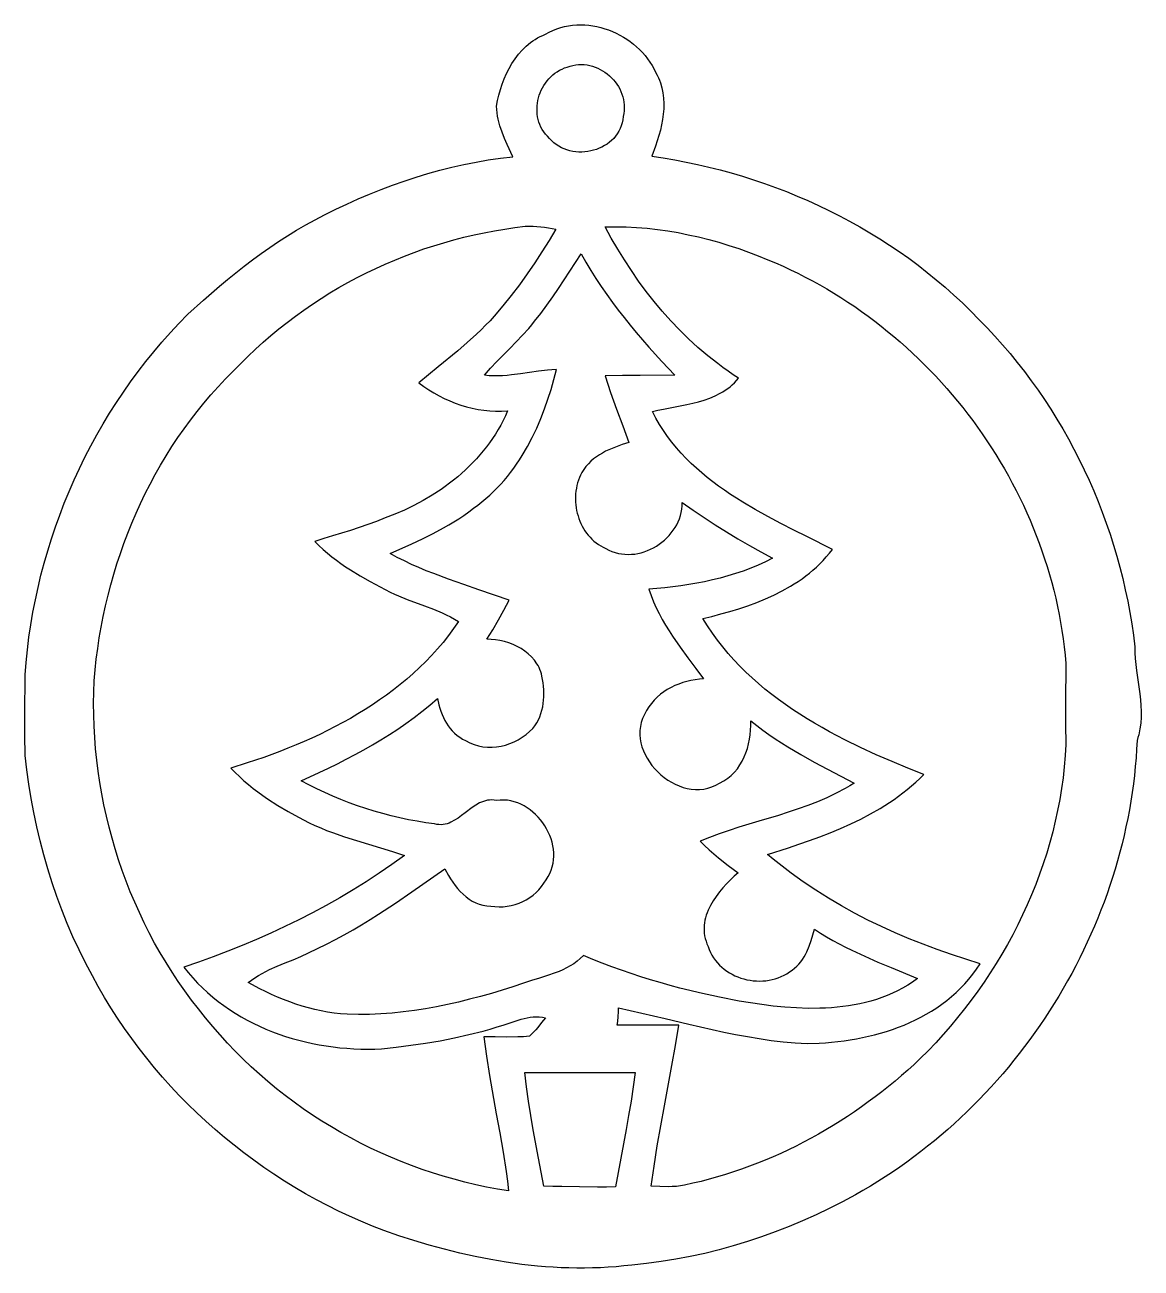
# Model space of a CAD drawing. Header units: millimetres. Extents: x 26 to 95, y 3 to 172.
# Drawn here: x 26.4 to 94.9, y 3.1 to 79.4 of the extents above; entities that cross this region are included whole.
import ezdxf

# ---------------------------------------------------------------- set-up
doc = ezdxf.new("R2010")
doc.units = ezdxf.units.MM

msp = doc.modelspace()

# ---------------------------------------------------------------- linework, layer by layer
at = {"flags": 128}
for points in [[(58.384722, 78.810556), (58.612108, 78.934836), (58.8441, 79.043298), (59.080135, 79.136243), (59.319652, 79.213976), (59.562089, 79.276801), (59.806883, 79.32502), (60.053474, 79.358938), (60.301298, 79.378859), (60.549794, 79.385084), (60.798399, 79.37792), (61.046553, 79.357668), (61.293692, 79.324633), (61.539255, 79.279118), (61.78268, 79.221426), (62.023405, 79.151862), (62.260868, 79.070729), (62.494507, 78.978331), (62.72376, 78.87497), (62.948064, 78.760952), (63.166859, 78.636578), (63.379582, 78.502154), (63.585671, 78.357982), (63.784564, 78.204366), (63.975699, 78.04161), (64.158514, 77.870018), (64.332447, 77.689892), (64.496936, 77.501537), (64.65142, 77.305256), (64.795335, 77.101352), (64.928121, 76.89013), (65.049215, 76.671893), (65.158056, 76.446944), (65.239849, 76.297204), (65.313412, 76.145714), (65.378992, 75.992583), (65.436833, 75.83792), (65.530281, 75.524443), (65.59572, 75.206159), (65.635115, 74.883948), (65.650429, 74.558688), (65.643625, 74.231257), (65.616667, 73.902535), (65.571519, 73.573399), (65.510144, 73.244728), (65.434507, 72.917401), (65.346571, 72.592296), (65.2483, 72.270292), (65.141657, 71.952266), (64.911111, 71.331667), (65.614788, 71.225531), (66.316701, 71.105591), (67.016535, 70.971892), (67.713972, 70.82448), (68.408696, 70.663399), (69.10039, 70.488695), (69.788739, 70.300413), (70.473424, 70.098598), (71.154131, 69.883296), (71.830542, 69.654551), (72.502341, 69.412409), (73.169212, 69.156916), (73.830837, 68.888115), (74.4869, 68.606054), (75.137086, 68.310775), (75.781076, 68.002326), (76.418556, 67.680751), (77.049207, 67.346096), (77.672715, 66.998405), (78.288761, 66.637724), (78.897031, 66.264098), (79.497206, 65.877572), (80.088971, 65.478192), (80.67201, 65.066003), (81.246004, 64.641049), (81.810639, 64.203377), (82.365598, 63.75303), (82.910564, 63.290056), (83.44522, 62.814498), (83.96925, 62.326402), (84.482338, 61.825814), (84.984167, 61.312778), (85.477865, 60.807845), (85.960085, 60.292048), (86.430716, 59.765682), (86.889649, 59.229046), (87.336774, 58.682437), (87.771981, 58.126151), (88.19516, 57.560485), (88.606202, 56.985738), (89.004997, 56.402205), (89.391434, 55.810185), (89.765405, 55.209974), (90.126799, 54.60187), (90.475506, 53.986169), (90.811416, 53.363168), (91.134421, 52.733166), (91.44441, 52.096458), (91.741273, 51.453343), (92.0249, 50.804117), (92.295181, 50.149077), (92.552008, 49.488521), (92.795269, 48.822746), (93.024856, 48.152048), (93.240658, 47.476725), (93.442565, 46.797075), (93.630468, 46.113393), (93.804257, 45.425978), (93.963822, 44.735127), (94.109053, 44.041136), (94.239841, 43.344303), (94.356075, 42.644925), (94.457646, 41.943299), (94.544444, 41.239722), (94.553006, 40.876325), (94.576553, 40.513703), (94.611882, 40.151804), (94.65579, 39.790577), (94.756525, 39.069932), (94.853125, 38.351354), (94.891865, 37.992711), (94.91996, 37.63443), (94.934205, 37.276459), (94.931398, 36.918746), (94.908333, 36.561239), (94.861807, 36.203888), (94.788616, 35.846641), (94.741019, 35.668039), (94.685556, 35.489444), (94.657791, 34.954095), (94.620849, 34.41968), (94.5748, 33.886308), (94.519717, 33.354088), (94.455671, 32.823128), (94.382735, 32.293535), (94.300979, 31.765418), (94.210477, 31.238886), (94.111299, 30.714046), (94.003518, 30.191006), (93.887206, 29.669875), (93.762434, 29.150762), (93.629274, 28.633773), (93.487798, 28.119018), (93.338078, 27.606604), (93.180187, 27.096641), (93.014195, 26.589235), (92.840174, 26.084495), (92.658197, 25.58253), (92.468335, 25.083447), (92.270661, 24.587356), (92.065245, 24.094363), (91.85216, 23.604577), (91.631478, 23.118107), (91.403271, 22.63506), (91.16761, 22.155545), (90.924568, 21.67967), (90.674216, 21.207543), (90.416625, 20.739272), (90.151869, 20.274966), (89.880019, 19.814733), (89.601146, 19.358681), (89.315323, 18.906917), (89.022621, 18.459552), (88.723112, 18.016691), (88.416868, 17.578445), (88.103962, 17.14492), (87.784464, 16.716226), (87.458447, 16.292469), (87.125983, 15.87376), (86.787142, 15.460205), (86.441999, 15.051913), (86.090623, 14.648992), (85.733087, 14.25155), (85.369464, 13.859696), (84.999824, 13.473538), (84.624239, 13.093184), (84.242782, 12.718741), (83.855524, 12.350319), (83.462538, 11.988026), (83.063895, 11.631969), (82.659666, 11.282257), (82.249924, 10.938998), (81.834741, 10.602301), (81.414188, 10.272273), (80.988338, 9.949022), (80.557262, 9.632658), (80.121032, 9.323288), (79.67972, 9.021019), (79.233398, 8.725962), (78.782137, 8.438223), (78.32601, 8.157911), (77.865089, 7.885134), (77.399444, 7.62), (76.606607, 7.192619), (75.802712, 6.783944), (74.988274, 6.394493), (74.163811, 6.024783), (73.329839, 5.67533), (72.486876, 5.34665), (71.635438, 5.039262), (70.776042, 4.753681), (69.909204, 4.490424), (69.035442, 4.250008), (68.155271, 4.032949), (67.26921, 3.839766), (66.377774, 3.670973), (65.481481, 3.527089), (64.580847, 3.408629), (63.676389, 3.316111), (63.196536, 3.261408), (62.716146, 3.216246), (62.235304, 3.180451), (61.754095, 3.153847), (61.2726, 3.136261), (60.790906, 3.127518), (60.309096, 3.127444), (59.827253, 3.135864), (59.345461, 3.152604), (58.863806, 3.177489), (58.38237, 3.210346), (57.901238, 3.250999), (56.94022, 3.354998), (55.981424, 3.48809), (55.025522, 3.648881), (54.073185, 3.835976), (53.125086, 4.047979), (52.181897, 4.283494), (51.244288, 4.541127), (50.312932, 4.819482), (49.388501, 5.117164), (48.471667, 5.432778), (47.763851, 5.708693), (47.062735, 6.000512), (46.368607, 6.308015), (45.681759, 6.630982), (45.002482, 6.969193), (44.331067, 7.32243), (43.667803, 7.690472), (43.012982, 8.073099), (42.366894, 8.470092), (41.72983, 8.881232), (41.102081, 9.306299), (40.483937, 9.745073), (39.875689, 10.197334), (39.277628, 10.662863), (38.690045, 11.141441), (38.113229, 11.632847), (37.547472, 12.136863), (36.993065, 12.653267), (36.450298, 13.181842), (35.919461, 13.722367), (35.400846, 14.274622), (34.894743, 14.838388), (34.401443, 15.413445), (33.921237, 15.999575), (33.454415, 16.596556), (33.001267, 17.20417), (32.562085, 17.822196), (32.13716, 18.450416), (31.726781, 19.088609), (31.33124, 19.736556), (30.950827, 20.394037), (30.585833, 21.060833), (30.167022, 21.84703), (29.770379, 22.64413), (29.395751, 23.451463), (29.042982, 24.268355), (28.711917, 25.094136), (28.402401, 25.928133), (28.114279, 26.769675), (27.847396, 27.61809), (27.601597, 28.472707), (27.376727, 29.332852), (27.172631, 30.197855), (26.989154, 31.067044), (26.82614, 31.939747), (26.683436, 32.815292), (26.560885, 33.693008), (26.458333, 34.572222), (26.443451, 35.815213), (26.445104, 37.054896), (26.458333, 39.511111), (26.520013, 40.284236), (26.599134, 41.055565), (26.695567, 41.824749), (26.809182, 42.59144), (26.93985, 43.355289), (27.087442, 44.115946), (27.251829, 44.873064), (27.432882, 45.626293), (27.630471, 46.375285), (27.844468, 47.119691), (28.074742, 47.859161), (28.321165, 48.593347), (28.583608, 49.321901), (28.861942, 50.044473), (29.156037, 50.760715), (29.465764, 51.470278), (29.790994, 52.172812), (30.131597, 52.86797), (30.487446, 53.555402), (30.858409, 54.23476), (31.244359, 54.905695), (31.645166, 55.567857), (32.0607, 56.220899), (32.490833, 56.86447), (32.935436, 57.498224), (33.394379, 58.12181), (33.867532, 58.73488), (34.354768, 59.337084), (34.855956, 59.928075), (35.370968, 60.507504), (35.899673, 61.075021), (36.441944, 61.630278), (37.403195, 62.497339), (38.383876, 63.347865), (38.882407, 63.764859), (39.386881, 64.175239), (39.897659, 64.578177), (40.415104, 64.972847), (40.939577, 65.358422), (41.471439, 65.734076), (42.011053, 66.09898), (42.55878, 66.452309), (43.114982, 66.793236), (43.680021, 67.120933), (44.254258, 67.434575), (44.838056, 67.733333), (45.516412, 68.071004), (46.2019, 68.395756), (46.894209, 68.707072), (47.59303, 69.004436), (48.298051, 69.28733), (49.008964, 69.555238), (49.725457, 69.807643), (50.447222, 70.044028), (51.173948, 70.263877), (51.905324, 70.466672), (52.641042, 70.651898), (53.38079, 70.819036), (54.124259, 70.967572), (54.871138, 71.096987), (55.621118, 71.206765), (56.373889, 71.296389), (56.031033, 72.044388), (55.869113, 72.424382), (55.72125, 72.808924), (55.59323, 73.198426), (55.490842, 73.593303), (55.451068, 73.792886), (55.419873, 73.993968), (55.397979, 74.196599), (55.386111, 74.400833), (55.452343, 74.739099), (55.532321, 75.077932), (55.626562, 75.415423), (55.735582, 75.749657), (55.859898, 76.078724), (56.000027, 76.400711), (56.156486, 76.713707), (56.329792, 77.015799), (56.52046, 77.305075), (56.729009, 77.579623), (56.955955, 77.837531), (57.201814, 78.076888), (57.467104, 78.295781), (57.607196, 78.396956), (57.75234, 78.492298), (57.9026, 78.581568), (58.058041, 78.664527), (58.218727, 78.740936), (58.384722, 78.810556)], [(59.725278, 76.799722), (59.897894, 76.858502), (60.071441, 76.902851), (60.245401, 76.933222), (60.419258, 76.950066), (60.592494, 76.953836), (60.764594, 76.944985), (60.93504, 76.923963), (61.103316, 76.891224), (61.268904, 76.847219), (61.431289, 76.792401), (61.589953, 76.727222), (61.744379, 76.652134), (61.894052, 76.56759), (62.038453, 76.47404), (62.177066, 76.371938), (62.309375, 76.261736), (62.434863, 76.143886), (62.553012, 76.01884), (62.663307, 75.88705), (62.76523, 75.748968), (62.858265, 75.605047), (62.941895, 75.455739), (63.015602, 75.301495), (63.078872, 75.142769), (63.131185, 74.980012), (63.172027, 74.813676), (63.20088, 74.644214), (63.217227, 74.472078), (63.220551, 74.297719), (63.210336, 74.121591), (63.186066, 73.944145), (63.147222, 73.765833), (63.125658, 73.568149), (63.087984, 73.378708), (63.035039, 73.19769), (62.967664, 73.025276), (62.886698, 72.861646), (62.79298, 72.706983), (62.687351, 72.561467), (62.570651, 72.425278), (62.443719, 72.298597), (62.307394, 72.181606), (62.162517, 72.074485), (62.009927, 71.977415), (61.850465, 71.890577), (61.684969, 71.814152), (61.514279, 71.748321), (61.339236, 71.693264), (61.160679, 71.649162), (60.979448, 71.616197), (60.796382, 71.594549), (60.612321, 71.584399), (60.428105, 71.585928), (60.244574, 71.599316), (60.062568, 71.624745), (59.882925, 71.662396), (59.706487, 71.712449), (59.534092, 71.775085), (59.366581, 71.850485), (59.204793, 71.93883), (59.049568, 72.040301), (58.901745, 72.155079), (58.762165, 72.283344), (58.631667, 72.425278), (58.502441, 72.551166), (58.385825, 72.683694), (58.281611, 72.822269), (58.189592, 72.966296), (58.109562, 73.11518), (58.041315, 73.268327), (57.984643, 73.425144), (57.93934, 73.585035), (57.905199, 73.747406), (57.882014, 73.911664), (57.869577, 74.077214), (57.867682, 74.243461), (57.876123, 74.409812), (57.894692, 74.575672), (57.923183, 74.740447), (57.961389, 74.903542), (58.009103, 75.064363), (58.06612, 75.222316), (58.132231, 75.376807), (58.207231, 75.527242), (58.290912, 75.673025), (58.383069, 75.813564), (58.483493, 75.948263), (58.591979, 76.076528), (58.70832, 76.197765), (58.832309, 76.31138), (58.963739, 76.416778), (59.102405, 76.513366), (59.248098, 76.600548), (59.400612, 76.677731), (59.559741, 76.744321), (59.725278, 76.799722)], [(39.228889, 58.137778), (39.670778, 58.598816), (40.123132, 59.049195), (40.585667, 59.4888), (41.058097, 59.917514), (41.540139, 60.335221), (42.031509, 60.741805), (42.531922, 61.137149), (43.041094, 61.521137), (43.558741, 61.893653), (44.084579, 62.254581), (44.618323, 62.603804), (45.15969, 62.941206), (45.708394, 63.26667), (46.264153, 63.580081), (46.826681, 63.881323), (47.395694, 64.170278), (47.970909, 64.446831), (48.552041, 64.710865), (49.138805, 64.962264), (49.730918, 65.200913), (50.328095, 65.426693), (50.930052, 65.63949), (51.536505, 65.839188), (52.14717, 66.025668), (52.761762, 66.198817), (53.379998, 66.358516), (54.001592, 66.504651), (54.626261, 66.637104), (55.25372, 66.755759), (55.883686, 66.860501), (56.515874, 66.951213), (57.15, 67.027778), (57.388056, 67.036115), (57.625699, 67.034944), (57.862515, 67.024677), (58.09809, 67.005729), (58.332012, 66.978513), (58.563867, 66.943442), (59.019722, 66.851389), (58.602866, 66.153688), (58.171953, 65.463429), (57.726158, 64.781438), (57.264653, 64.108542), (56.786611, 63.445567), (56.291207, 62.793342), (55.777612, 62.152692), (55.245, 61.524444), (54.983423, 61.237416), (54.715075, 60.957933), (54.44063, 60.685271), (54.16076, 60.418707), (53.587427, 59.900978), (53.000451, 59.398958), (51.80707, 58.418898), (51.211413, 57.929281), (50.623611, 57.432222), (50.919106, 57.213596), (51.223127, 57.007786), (51.535106, 56.815206), (51.854475, 56.636267), (52.180665, 56.471385), (52.513108, 56.320972), (52.851236, 56.185442), (53.194479, 56.065208), (53.54227, 55.960684), (53.89404, 55.872283), (54.249221, 55.800418), (54.607244, 55.745503), (54.967541, 55.707952), (55.329543, 55.688177), (55.692682, 55.686592), (56.056389, 55.703611), (55.926, 55.408749), (55.786354, 55.119487), (55.637703, 54.835844), (55.4803, 54.557841), (55.314396, 54.285497), (55.140243, 54.01883), (54.958094, 53.757861), (54.768199, 53.502609), (54.570811, 53.253092), (54.366182, 53.009331), (54.154564, 52.771345), (53.936208, 52.539153), (53.711367, 52.312775), (53.480293, 52.092229), (53.243237, 51.877537), (53.000451, 51.668715), (52.752188, 51.465785), (52.498699, 51.268766), (52.240236, 51.077676), (51.977051, 50.892535), (51.437524, 50.54018), (50.882131, 50.211853), (50.312889, 49.907712), (49.731814, 49.62791), (49.14092, 49.372602), (48.542222, 49.141944), (48.021599, 48.927866), (47.492708, 48.732391), (46.957203, 48.550973), (46.416736, 48.379062), (45.327535, 48.045577), (44.782107, 47.874907), (44.238333, 47.695556), (44.487121, 47.449076), (44.74366, 47.212002), (45.007434, 46.983816), (45.277925, 46.764002), (45.554618, 46.552042), (45.836995, 46.347421), (46.12454, 46.149621), (46.416736, 45.958125), (47.013013, 45.59198), (47.621693, 45.244852), (48.23864, 44.912607), (48.859722, 44.591111), (49.113445, 44.469361), (49.371457, 44.35464), (49.897661, 44.141319), (50.971979, 43.744444), (51.509345, 43.541046), (52.039683, 43.321111), (52.300537, 43.201842), (52.557619, 43.074718), (52.810256, 42.938499), (53.057778, 42.791944), (52.750474, 42.351729), (52.430762, 41.92391), (52.099048, 41.508273), (51.755738, 41.104606), (51.401241, 40.712695), (51.035963, 40.332327), (50.660311, 39.96329), (50.274692, 39.605369), (49.879512, 39.258352), (49.47518, 38.922026), (49.062101, 38.596177), (48.640683, 38.280592), (48.211333, 37.975058), (47.774457, 37.679362), (47.330463, 37.393291), (46.879757, 37.116632), (46.422747, 36.849171), (45.959839, 36.590695), (45.491441, 36.340991), (45.017958, 36.099846), (44.5398, 35.867047), (44.057371, 35.642381), (43.57108, 35.425634), (43.081332, 35.216593), (42.588536, 35.015045), (42.093098, 34.820777), (41.095924, 34.453229), (40.093065, 34.112242), (39.087778, 33.796111), (39.343585, 33.529805), (39.607918, 33.273008), (39.88021, 33.025305), (40.159891, 32.786285), (40.446394, 32.555532), (40.73915, 32.332635), (41.03759, 32.117178), (41.341146, 31.90875), (41.961332, 31.511324), (42.595161, 31.137049), (43.238084, 30.782617), (43.885556, 30.444722), (44.238127, 30.278738), (44.594418, 30.123915), (44.954017, 29.979014), (45.31651, 29.842795), (46.048524, 29.591441), (46.787153, 29.359931), (48.271024, 28.916753), (49.009653, 28.685243), (49.741667, 28.433889), (48.968251, 27.880701), (48.182899, 27.345445), (47.386074, 26.827863), (46.578242, 26.327695), (45.759868, 25.844684), (44.931418, 25.378572), (44.093355, 24.929099), (43.246146, 24.496007), (42.390255, 24.079038), (41.526147, 23.677935), (40.654289, 23.292437), (39.775143, 22.922287), (38.889177, 22.567227), (37.996854, 22.226998), (37.09864, 21.901342), (36.195, 21.59), (36.465302, 21.252232), (36.746766, 20.926802), (37.038979, 20.613645), (37.341528, 20.312696), (37.653998, 20.023892), (37.975977, 19.747167), (38.30705, 19.482456), (38.646806, 19.229696), (38.994829, 18.988822), (39.350707, 18.759768), (39.714027, 18.542471), (40.084375, 18.336865), (40.461337, 18.142887), (40.844501, 17.960471), (41.233452, 17.789554), (41.627778, 17.630069), (42.027064, 17.481954), (42.430898, 17.345143), (42.838867, 17.219571), (43.250556, 17.105175), (43.665552, 17.001889), (44.083442, 16.909648), (44.503812, 16.828389), (44.92625, 16.758047), (45.350341, 16.698557), (45.775673, 16.649854), (46.201831, 16.611874), (46.628403, 16.584552), (47.054975, 16.567824), (47.481133, 16.561625), (47.906464, 16.56589), (48.330556, 16.580556), (49.229932, 16.680119), (50.128069, 16.794978), (51.023725, 16.927201), (51.91566, 17.078854), (52.802634, 17.252005), (53.683407, 17.44872), (54.556739, 17.671066), (54.990227, 17.792497), (55.421389, 17.921111), (55.790359, 18.026393), (56.157261, 18.148212), (56.523337, 18.273338), (56.889826, 18.388542), (57.073614, 18.438289), (57.257969, 18.480595), (57.443048, 18.513805), (57.629006, 18.536267), (57.815997, 18.546327), (58.004177, 18.542331), (58.1937, 18.522625), (58.384722, 18.485556), (58.151007, 18.190104), (57.917292, 17.894653), (57.7963, 17.751061), (57.670347, 17.612431), (57.53778, 17.480414), (57.396944, 17.356667), (57.041342, 17.324765), (56.688633, 17.306506), (55.990243, 17.29934), (55.298468, 17.312018), (54.61, 17.321389), (54.681296, 16.726869), (54.761998, 16.133796), (54.946241, 14.951163), (55.368472, 12.594167), (55.584962, 11.416495), (55.790703, 10.23717), (55.974947, 9.054538), (56.055648, 8.461465), (56.126944, 7.866944), (55.450346, 7.977404), (54.776751, 8.103631), (54.106477, 8.245478), (53.439839, 8.402795), (52.777154, 8.575434), (52.118739, 8.763246), (51.464911, 8.966084), (50.815985, 9.183798), (50.172279, 9.416239), (49.534108, 9.66326), (48.90179, 9.924712), (48.275641, 10.200445), (47.655977, 10.490313), (47.043115, 10.794165), (46.437371, 11.111853), (45.839062, 11.443229), (45.248505, 11.788145), (44.666016, 12.146451), (44.091911, 12.517999), (43.526508, 12.902641), (42.970122, 13.300227), (42.423069, 13.71061), (41.885668, 14.133641), (41.358234, 14.569171), (40.841083, 15.017052), (40.334532, 15.477135), (39.838898, 15.949271), (39.354497, 16.433312), (38.881646, 16.92911), (38.420661, 17.436515), (37.971859, 17.95538), (37.535556, 18.485556), (37.095906, 19.023547), (36.669984, 19.57232), (36.257872, 20.131492), (35.859654, 20.700683), (35.475415, 21.279512), (35.105239, 21.867597), (34.749209, 22.464558), (34.407409, 23.070013), (34.079923, 23.683581), (33.766836, 24.304882), (33.468232, 24.933533), (33.184193, 25.569154), (32.914805, 26.211364), (32.660151, 26.859782), (32.420315, 27.514026), (32.195382, 28.173715), (31.985435, 28.838469), (31.790557, 29.507906), (31.610834, 30.181645), (31.446349, 30.859305), (31.297186, 31.540505), (31.163429, 32.224863), (31.045163, 32.911999), (30.94247, 33.601532), (30.855435, 34.29308), (30.784142, 34.986262), (30.728675, 35.680698), (30.689117, 36.376005), (30.665554, 37.071804), (30.658068, 37.767712), (30.666745, 38.463349), (30.691667, 39.158333), (30.7514, 39.819425), (30.824751, 40.479553), (30.911692, 41.138377), (31.012198, 41.795554), (31.126244, 42.450741), (31.253803, 43.103596), (31.394849, 43.753777), (31.549358, 44.400942), (31.717302, 45.044747), (31.898656, 45.684851), (32.093394, 46.320912), (32.301491, 46.952586), (32.52292, 47.579532), (32.757656, 48.201408), (33.005673, 48.81787), (33.266944, 49.428576), (33.541445, 50.033185), (33.82915, 50.631354), (34.130031, 51.22274), (34.444065, 51.807001), (34.771224, 52.383795), (35.111483, 52.95278), (35.464816, 53.513612), (35.831198, 54.065951), (36.210602, 54.609452), (36.603003, 55.143774), (37.008374, 55.668576), (37.426691, 56.183513), (37.857926, 56.688244), (38.302055, 57.182427), (38.759051, 57.665719), (39.228889, 58.137778)], [(62.053611, 66.9925), (62.695157, 67.001698), (63.336289, 66.99002), (63.976595, 66.958083), (64.61566, 66.90651), (65.253071, 66.83592), (65.888416, 66.746934), (66.52128, 66.64017), (67.15125, 66.51625), (67.777913, 66.375793), (68.400855, 66.219421), (69.019663, 66.047751), (69.633924, 65.861406), (70.243223, 65.661005), (70.847148, 65.447168), (71.445286, 65.220515), (72.037222, 64.981667), (72.503328, 64.785625), (72.965621, 64.58122), (73.424007, 64.368562), (73.878393, 64.147764), (74.328688, 63.918937), (74.774797, 63.682192), (75.216629, 63.43764), (75.65409, 63.185394), (76.087088, 62.925564), (76.515529, 62.658262), (76.939321, 62.383599), (77.35837, 62.101687), (77.772585, 61.812638), (78.181872, 61.516562), (78.586138, 61.213571), (78.985291, 60.903776), (79.379237, 60.587289), (79.767884, 60.264222), (80.151139, 59.934685), (80.528909, 59.598791), (80.901101, 59.25665), (81.267622, 58.908375), (81.62838, 58.554075), (81.983282, 58.193864), (82.332234, 57.827852), (82.675144, 57.456151), (83.011919, 57.078871), (83.342467, 56.696126), (83.666693, 56.308025), (83.984507, 55.914681), (84.295813, 55.516205), (84.600521, 55.112708), (84.898536, 54.704302), (85.189767, 54.291098), (85.474119, 53.873208), (85.751501, 53.450743), (86.02182, 53.023814), (86.284982, 52.592533), (86.540895, 52.157011), (86.789466, 51.71736), (87.030601, 51.273691), (87.264209, 50.826116), (87.490197, 50.374746), (87.708471, 49.919692), (87.918938, 49.461066), (88.121506, 48.998979), (88.316083, 48.533544), (88.502574, 48.06487), (88.680887, 47.59307), (88.85093, 47.118254), (89.012609, 46.640536), (89.165832, 46.160025), (89.310506, 45.676833), (89.446537, 45.191072), (89.573834, 44.702854), (89.692303, 44.212288), (89.801851, 43.719488), (89.902386, 43.224564), (89.993814, 42.727629), (90.076044, 42.228792), (90.148981, 41.728166), (90.212533, 41.225862), (90.266607, 40.721992), (90.311111, 40.216667), (90.297882, 37.729583), (90.296228, 36.486042), (90.311111, 35.2425), (90.272191, 34.562277), (90.215139, 33.884392), (90.14022, 33.209116), (90.047699, 32.536722), (89.93784, 31.86748), (89.810909, 31.201661), (89.66717, 30.539538), (89.506888, 29.88138), (89.330328, 29.22746), (89.137755, 28.578049), (88.929433, 27.933418), (88.705628, 27.293838), (88.466604, 26.659581), (88.212626, 26.030918), (87.943959, 25.40812), (87.660868, 24.791458), (87.363618, 24.181205), (87.052473, 23.577631), (86.727698, 22.981007), (86.389559, 22.391605), (86.03832, 21.809696), (85.674245, 21.235551), (85.2976, 20.669442), (84.90865, 20.111641), (84.507659, 19.562417), (84.094893, 19.022043), (83.670615, 18.49079), (83.235092, 17.968929), (82.788587, 17.456732), (82.331366, 16.954469), (81.863693, 16.462412), (81.385833, 15.980833), (81.005925, 15.626561), (80.620333, 15.278206), (80.22916, 14.935897), (79.832509, 14.599763), (79.430483, 14.269934), (79.023187, 13.946539), (78.610723, 13.629706), (78.193194, 13.319566), (77.770705, 13.016247), (77.343358, 12.719878), (76.911257, 12.430589), (76.474505, 12.148509), (76.033206, 11.873767), (75.587462, 11.606492), (75.137378, 11.346814), (74.683056, 11.094861), (74.224599, 10.850763), (73.762113, 10.614649), (73.295698, 10.386649), (72.82546, 10.16689), (72.351501, 9.955503), (71.873925, 9.752617), (71.392834, 9.558361), (70.908333, 9.372865), (70.420525, 9.196256), (69.929513, 9.028665), (69.4354, 8.870221), (68.93829, 8.721053), (68.438286, 8.581289), (67.935492, 8.45106), (67.43001, 8.330495), (66.921944, 8.219722), (66.670521, 8.174729), (66.418685, 8.144206), (66.166022, 8.126085), (65.912118, 8.118299), (65.398937, 8.125464), (64.875833, 8.149167), (65.048433, 9.389677), (65.244596, 10.625226), (65.458123, 11.857467), (65.682812, 13.088056), (66.140872, 15.550885), (66.361841, 16.786434), (66.569167, 18.026944), (62.794444, 18.026944), (62.820352, 18.261762), (62.842951, 18.556111), (62.858937, 18.85046), (62.865, 19.085278), (63.585223, 18.934753), (64.304154, 18.775701), (65.739588, 18.440907), (67.174194, 18.098671), (68.610868, 17.766771), (69.330884, 17.610252), (70.052503, 17.462982), (70.776085, 17.327185), (71.501992, 17.205082), (72.230587, 17.098896), (72.96223, 17.010848), (73.697285, 16.94316), (74.436111, 16.898056), (75.187495, 16.925608), (75.565451, 16.950426), (75.944305, 16.982874), (76.323598, 17.02315), (76.702872, 17.071456), (77.081668, 17.127991), (77.459527, 17.192956), (77.835991, 17.266551), (78.210601, 17.348975), (78.582898, 17.440431), (78.952425, 17.541117), (79.318721, 17.651234), (79.681329, 17.770982), (80.03979, 17.900562), (80.393646, 18.040174), (80.742437, 18.190017), (81.085705, 18.350292), (81.422992, 18.5212), (81.753838, 18.702941), (82.077786, 18.895715), (82.394376, 19.099721), (82.703151, 19.315161), (83.00365, 19.542235), (83.295416, 19.781143), (83.577991, 20.032085), (83.850914, 20.295261), (84.113729, 20.570872), (84.365976, 20.859118), (84.607196, 21.160198), (84.836931, 21.474315), (85.054722, 21.801667), (84.170582, 22.074217), (83.291453, 22.363148), (82.418216, 22.669133), (81.551749, 22.992843), (80.69293, 23.334949), (79.842637, 23.696125), (79.00175, 24.07704), (78.171146, 24.478368), (77.351704, 24.90078), (76.544303, 25.344947), (75.749821, 25.811542), (74.969136, 26.301237), (74.203128, 26.814703), (73.452674, 27.352611), (73.083555, 27.630942), (72.718653, 27.915635), (72.35808, 28.206774), (72.001944, 28.504444), (73.291099, 28.91193), (73.937485, 29.126267), (74.582734, 29.350009), (75.22509, 29.584913), (75.862794, 29.832735), (76.494091, 30.095235), (77.117222, 30.374167), (77.730432, 30.671289), (78.331963, 30.988358), (78.920058, 31.327132), (79.49296, 31.689366), (79.773165, 31.879831), (80.048912, 32.076819), (80.319983, 32.280551), (80.586158, 32.491247), (80.847216, 32.709125), (81.102939, 32.934407), (81.353107, 33.16731), (81.5975, 33.408056), (80.628748, 33.792924), (79.65674, 34.195053), (78.685662, 34.616819), (77.719701, 35.060599), (76.763041, 35.52877), (76.289507, 35.772745), (75.819868, 36.02371), (75.354648, 36.281961), (74.894369, 36.547795), (74.439555, 36.82151), (73.990729, 37.103403), (73.548414, 37.39377), (73.113134, 37.69291), (72.685412, 38.001119), (72.26577, 38.318695), (71.854732, 38.645934), (71.452822, 38.983133), (71.060562, 39.33059), (70.678477, 39.688602), (70.307088, 40.057467), (69.946919, 40.43748), (69.598494, 40.82894), (69.262336, 41.232143), (68.938967, 41.647387), (68.628912, 42.074968), (68.332693, 42.515185), (68.050833, 42.968333), (68.601575, 43.10463), (69.154435, 43.250073), (69.707399, 43.406369), (70.258451, 43.575221), (70.805575, 43.758337), (71.346756, 43.95742), (71.879979, 44.174177), (72.403229, 44.410312), (72.91449, 44.667532), (73.411746, 44.947541), (73.654493, 45.096624), (73.892983, 45.252044), (74.126964, 45.414014), (74.356185, 45.582747), (74.580393, 45.758457), (74.799336, 45.941356), (75.012763, 46.131658), (75.220422, 46.329575), (75.42206, 46.535322), (75.617426, 46.74911), (75.806268, 46.971154), (75.988333, 47.201667), (74.418541, 47.993763), (73.624059, 48.394152), (72.829319, 48.802396), (72.038919, 49.222215), (71.257459, 49.657331), (70.489539, 50.111463), (70.112093, 50.346824), (69.739757, 50.588333), (69.373105, 50.836458), (69.012713, 51.091662), (68.659154, 51.354411), (68.313005, 51.625169), (67.97484, 51.904403), (67.645234, 52.192576), (67.324761, 52.490155), (67.013997, 52.797604), (66.713517, 53.115388), (66.423896, 53.443973), (66.145707, 53.783823), (65.879527, 54.135404), (65.625931, 54.49918), (65.385492, 54.875617), (65.158787, 55.26518), (64.946389, 55.668333), (65.28797, 55.749448), (65.636786, 55.822811), (66.348681, 55.958273), (67.06719, 56.098695), (67.424274, 56.178259), (67.777431, 56.268056), (68.1248, 56.371081), (68.46452, 56.490333), (68.794733, 56.628809), (69.113576, 56.789505), (69.268154, 56.879123), (69.419191, 56.97542), (69.566456, 57.07877), (69.709716, 57.18955), (69.848738, 57.308132), (69.983291, 57.434892), (70.113141, 57.570205), (70.238056, 57.714444), (69.909702, 57.929291), (69.586097, 58.150404), (69.267233, 58.37764), (68.953104, 58.610858), (68.339024, 59.09467), (67.743806, 59.600703), (67.167399, 60.12782), (66.60975, 60.674884), (66.070808, 61.240758), (65.550521, 61.824306), (65.048837, 62.42439), (64.565706, 63.039873), (64.101074, 63.669619), (63.654891, 64.312491), (63.227105, 64.967352), (62.817664, 65.633065), (62.426517, 66.308494), (62.053611, 66.9925)], [(57.714444, 61.206944), (58.102018, 61.691049), (58.473468, 62.18921), (58.832516, 62.698946), (59.182882, 63.217778), (59.872452, 64.272804), (60.571944, 65.334444), (60.862866, 64.822193), (61.166292, 64.317177), (61.481501, 63.819188), (61.807769, 63.328021), (62.144372, 62.843468), (62.490587, 62.365323), (62.84569, 61.89338), (63.208958, 61.427431), (63.579668, 60.967269), (63.957095, 60.512689), (64.72921, 59.619444), (65.519515, 58.746044), (66.322222, 57.890833), (64.187917, 57.886424), (63.117457, 57.875951), (62.053611, 57.855556), (62.208365, 57.341134), (62.378828, 56.829193), (62.750347, 55.809444), (63.135095, 54.789696), (63.322095, 54.277755), (63.5, 53.763333), (63.08776, 53.636761), (62.675933, 53.491584), (62.472371, 53.41034), (62.271548, 53.32243), (62.074342, 53.227182), (61.881632, 53.123924), (61.694296, 53.011984), (61.513213, 52.890691), (61.339262, 52.759372), (61.17332, 52.617357), (61.016267, 52.463973), (60.868981, 52.298548), (60.732339, 52.12041), (60.607222, 51.928889), (60.532075, 51.774858), (60.465345, 51.617306), (60.406973, 51.456641), (60.356902, 51.293269), (60.315073, 51.127597), (60.281428, 50.960033), (60.25591, 50.790984), (60.238459, 50.620855), (60.229019, 50.450055), (60.22753, 50.27899), (60.233934, 50.108067), (60.248174, 49.937693), (60.270192, 49.768275), (60.299928, 49.60022), (60.337326, 49.433935), (60.382326, 49.269826), (60.434872, 49.108302), (60.494903, 48.949768), (60.562364, 48.794633), (60.637195, 48.643301), (60.719337, 48.496182), (60.808734, 48.353681), (60.905327, 48.216205), (61.009058, 48.084162), (61.119869, 47.957959), (61.237701, 47.838002), (61.362496, 47.724698), (61.494197, 47.618454), (61.632744, 47.519678), (61.778081, 47.428776), (61.930149, 47.346155), (62.088889, 47.272222), (62.276262, 47.171585), (62.467531, 47.087651), (62.662042, 47.01997), (62.859143, 46.968089), (63.058183, 46.931556), (63.258507, 46.909919), (63.459465, 46.902725), (63.660404, 46.909523), (63.86067, 46.929859), (64.059613, 46.963283), (64.256578, 47.009342), (64.450915, 47.067584), (64.641971, 47.137556), (64.829092, 47.218806), (65.011627, 47.310883), (65.188924, 47.413333), (65.360329, 47.525706), (65.525191, 47.647548), (65.682857, 47.778408), (65.832674, 47.917833), (65.973991, 48.065371), (66.106154, 48.220571), (66.228512, 48.382979), (66.340412, 48.552144), (66.441202, 48.727614), (66.530228, 48.908935), (66.60684, 49.095657), (66.670384, 49.287327), (66.720207, 49.483493), (66.755658, 49.683703), (66.776084, 49.887504), (66.780833, 50.094444), (67.447115, 49.62474), (68.122491, 49.167852), (68.806136, 48.723365), (69.497222, 48.290868), (70.194923, 47.869946), (70.898411, 47.460187), (71.606861, 47.061176), (72.319444, 46.6725), (71.879247, 46.449955), (71.432126, 46.244826), (70.978596, 46.056336), (70.519175, 45.883711), (70.05438, 45.726175), (69.584728, 45.582954), (69.110734, 45.453272), (68.632917, 45.336354), (68.151792, 45.231425), (67.667877, 45.13771), (67.181687, 45.054433), (66.693741, 44.98082), (66.204555, 44.916096), (65.714645, 44.859484), (64.734722, 44.7675), (64.868866, 44.381684), (65.01908, 44.004342), (65.184075, 43.634856), (65.362556, 43.272604), (65.553234, 42.916967), (65.754815, 42.567324), (65.966008, 42.223056), (66.185521, 41.883542), (66.644339, 41.216296), (67.120933, 40.560625), (67.604969, 39.911569), (68.086111, 39.264167), (67.82791, 39.244702), (67.569967, 39.212628), (67.313368, 39.167738), (67.059197, 39.109826), (66.808541, 39.038685), (66.562483, 38.954108), (66.32211, 38.855888), (66.088507, 38.743819), (65.862758, 38.617694), (65.64595, 38.477307), (65.439167, 38.32245), (65.243494, 38.152917), (65.060017, 37.968501), (64.88982, 37.768995), (64.73399, 37.554194), (64.593611, 37.323889), (64.453475, 37.086261), (64.34317, 36.843763), (64.261519, 36.597518), (64.207347, 36.348651), (64.179478, 36.098285), (64.176737, 35.847545), (64.197948, 35.597554), (64.241936, 35.349436), (64.307524, 35.104315), (64.393537, 34.863316), (64.4988, 34.627561), (64.622137, 34.398176), (64.762371, 34.176284), (64.918329, 33.963009), (65.088833, 33.759475), (65.272708, 33.566806), (65.468779, 33.386125), (65.675871, 33.218558), (65.892806, 33.065228), (66.11841, 32.927258), (66.351508, 32.805773), (66.590922, 32.701897), (66.835479, 32.616754), (67.084002, 32.551467), (67.335315, 32.507161), (67.588243, 32.484959), (67.841611, 32.485987), (68.094242, 32.511366), (68.344961, 32.562222), (68.592592, 32.639679), (68.83596, 32.74486), (69.073889, 32.878889), (69.334028, 33.015857), (69.572463, 33.174271), (69.789814, 33.352426), (69.986701, 33.548615), (70.163745, 33.761135), (70.321565, 33.988279), (70.460781, 34.228341), (70.582014, 34.479618), (70.685884, 34.740403), (70.77301, 35.008991), (70.844013, 35.283678), (70.899514, 35.562756), (70.940132, 35.844522), (70.966487, 36.127269), (70.979199, 36.409294), (70.978889, 36.688889), (71.345921, 36.402705), (71.719102, 36.125822), (72.097968, 35.857622), (72.482053, 35.597483), (72.870892, 35.344785), (73.264021, 35.098908), (74.061285, 34.625139), (74.870124, 34.171213), (75.686819, 33.73217), (77.328889, 32.878889), (77.056065, 32.710974), (76.780102, 32.550907), (76.21943, 32.252639), (75.648216, 31.980727), (75.067804, 31.73181), (74.479537, 31.50253), (73.884758, 31.289529), (73.284812, 31.089446), (72.681042, 30.898924), (71.467403, 30.533123), (70.254592, 30.165256), (69.651855, 29.97215), (69.053356, 29.76845), (68.460438, 29.550797), (67.874444, 29.315833), (68.143782, 29.04436), (68.421801, 28.784462), (68.707262, 28.534486), (68.998924, 28.292778), (69.59589, 27.827552), (70.202778, 27.375556), (69.969398, 27.164001), (69.734727, 26.939889), (69.502433, 26.703891), (69.276185, 26.45668), (69.059652, 26.198926), (68.856503, 25.931303), (68.670408, 25.654481), (68.505035, 25.369132), (68.364053, 25.075928), (68.303855, 24.926591), (68.251131, 24.775542), (68.20634, 24.622865), (68.169939, 24.468644), (68.142388, 24.312964), (68.124145, 24.155907), (68.115669, 23.997559), (68.117418, 23.838002), (68.129852, 23.677322), (68.153428, 23.515602), (68.188606, 23.352925), (68.235844, 23.189377), (68.2956, 23.025041), (68.368333, 22.86), (68.434271, 22.672025), (68.512605, 22.49184), (68.602709, 22.319587), (68.703955, 22.155409), (68.815717, 21.999447), (68.937368, 21.851844), (69.068283, 21.712742), (69.207834, 21.582283), (69.355395, 21.460609), (69.510339, 21.347861), (69.67204, 21.244183), (69.839871, 21.149717), (70.013206, 21.064604), (70.191418, 20.988986), (70.37388, 20.923006), (70.559965, 20.866806), (70.749048, 20.820527), (70.940502, 20.784313), (71.1337, 20.758304), (71.328015, 20.742644), (71.522821, 20.737475), (71.717492, 20.742937), (71.9114, 20.759174), (72.103919, 20.786328), (72.294423, 20.824541), (72.482285, 20.873954), (72.666879, 20.934711), (72.847578, 21.006952), (73.023754, 21.090821), (73.194783, 21.186459), (73.360037, 21.294008), (73.518889, 21.413611), (73.670766, 21.524681), (73.809517, 21.645673), (73.936073, 21.77576), (74.051363, 21.914115), (74.156318, 22.059911), (74.251867, 22.212322), (74.338942, 22.370521), (74.418472, 22.533681), (74.558619, 22.871576), (74.679748, 23.219392), (74.894722, 23.918333), (75.261745, 23.679235), (75.634867, 23.450834), (76.013569, 23.232251), (76.397335, 23.022609), (76.785649, 22.821027), (77.177994, 22.626629), (77.972708, 22.255868), (78.777345, 21.903297), (79.587769, 21.561888), (81.209444, 20.884444), (80.912146, 20.676947), (80.609137, 20.484133), (80.300701, 20.305594), (79.987125, 20.140924), (79.66869, 19.989715), (79.345682, 19.851562), (79.018385, 19.726056), (78.687083, 19.612791), (78.352061, 19.51136), (78.013602, 19.421355), (77.67199, 19.342371), (77.327511, 19.274), (76.980448, 19.215835), (76.631085, 19.167469), (76.279707, 19.128495), (75.926597, 19.098507), (75.572041, 19.077097), (75.216322, 19.063858), (74.502533, 19.060266), (73.787503, 19.084477), (73.073507, 19.133234), (72.362818, 19.203281), (71.657711, 19.291363), (70.960458, 19.394225), (70.273333, 19.508611), (69.056595, 19.747012), (67.841923, 20.013524), (67.236008, 20.157839), (66.631385, 20.309803), (66.028313, 20.46962), (65.427049, 20.6375), (64.827852, 20.813648), (64.23098, 20.99827), (63.636693, 21.191575), (63.045247, 21.393767), (62.456903, 21.605055), (61.871917, 21.825645), (61.290548, 22.055742), (60.713056, 22.295556), (60.523024, 22.112983), (60.323898, 21.947877), (60.116503, 21.798687), (59.901667, 21.663863), (59.680216, 21.541855), (59.452977, 21.431112), (59.220778, 21.330085), (58.984444, 21.237222), (58.502682, 21.069791), (58.014306, 20.916415), (57.525929, 20.764693), (57.044167, 20.602222), (56.387686, 20.387429), (55.728002, 20.180336), (55.065218, 19.982028), (54.399436, 19.793589), (53.73076, 19.616107), (53.059294, 19.450665), (52.38514, 19.298348), (51.708403, 19.160243), (51.029185, 19.037434), (50.34759, 18.931006), (49.663721, 18.842045), (48.977682, 18.771636), (48.289576, 18.720864), (47.599506, 18.690814), (46.907576, 18.682572), (46.213889, 18.697222), (45.811657, 18.725214), (45.412008, 18.769018), (45.015047, 18.827912), (44.620877, 18.901172), (44.2296, 18.988074), (43.841321, 19.087896), (43.456142, 19.199913), (43.074167, 19.323403), (42.695499, 19.457641), (42.320242, 19.601904), (41.948499, 19.755469), (41.580373, 19.917613), (41.215968, 20.087611), (40.855387, 20.264741), (40.146111, 20.6375), (40.348554, 20.796465), (40.558489, 20.943493), (40.775142, 21.079876), (40.997739, 21.206905), (41.225503, 21.325873), (41.457659, 21.438071), (41.932049, 21.647326), (42.414706, 21.845006), (42.899431, 22.041445), (43.380022, 22.24698), (43.850278, 22.471944), (44.408874, 22.729775), (44.960494, 23.000009), (45.505603, 23.281817), (46.044666, 23.574375), (46.578147, 23.876854), (47.106513, 24.188429), (47.630228, 24.508271), (48.149757, 24.835556), (49.178118, 25.509141), (50.195317, 26.202569), (52.211111, 27.6225), (52.439452, 27.209984), (52.566283, 27.004786), (52.701693, 26.802843), (52.845784, 26.606068), (52.99866, 26.416372), (53.160424, 26.235668), (53.331181, 26.065868), (53.511032, 25.908884), (53.700081, 25.766627), (53.898433, 25.64101), (54.106189, 25.533945), (54.323454, 25.447344), (54.550331, 25.383119), (54.786923, 25.343182), (55.033333, 25.329444), (55.285308, 25.29961), (55.537695, 25.289206), (55.789256, 25.297818), (56.03875, 25.325035), (56.284937, 25.370441), (56.526576, 25.433624), (56.762427, 25.51417), (56.99125, 25.611667), (57.211805, 25.725699), (57.422852, 25.855855), (57.623149, 26.00172), (57.811458, 26.162882), (57.986538, 26.338926), (58.147148, 26.52944), (58.292049, 26.73401), (58.42, 26.952222), (58.545362, 27.144006), (58.650641, 27.341759), (58.736424, 27.544628), (58.803301, 27.75176), (58.851859, 27.962303), (58.882685, 28.175403), (58.896367, 28.390209), (58.893494, 28.605868), (58.874652, 28.821527), (58.840431, 29.036333), (58.791417, 29.249433), (58.728198, 29.459976), (58.651363, 29.667108), (58.561499, 29.869977), (58.459193, 30.06773), (58.345035, 30.259514), (58.219611, 30.444477), (58.083509, 30.621766), (57.937317, 30.790528), (57.781624, 30.949911), (57.617016, 31.099062), (57.444082, 31.237129), (57.263409, 31.363258), (57.075586, 31.476597), (56.8812, 31.576294), (56.680838, 31.661495), (56.47509, 31.731349), (56.264542, 31.785002), (56.049782, 31.821602), (55.831398, 31.840296), (55.609979, 31.840231), (55.386111, 31.820556), (55.239815, 31.840136), (55.098377, 31.846557), (54.961486, 31.840719), (54.828832, 31.823518), (54.700106, 31.795853), (54.574998, 31.758621), (54.453196, 31.712721), (54.334392, 31.659049), (54.104536, 31.531986), (53.882947, 31.384613), (53.454653, 31.057674), (53.242986, 30.892473), (53.029666, 30.735695), (52.812211, 30.594524), (52.588142, 30.476141), (52.472852, 30.427741), (52.354978, 30.387732), (52.23421, 30.357011), (52.110239, 30.336477), (51.982753, 30.327028), (51.851443, 30.329561), (51.715999, 30.344975), (51.576111, 30.374167), (51.0412, 30.446901), (50.5082, 30.53271), (49.977371, 30.631438), (49.448971, 30.74293), (48.923258, 30.867031), (48.400491, 31.003586), (47.880928, 31.15244), (47.364826, 31.313437), (46.852446, 31.486424), (46.344045, 31.671245), (45.839881, 31.867745), (45.340213, 32.075768), (44.845299, 32.295161), (44.355398, 32.525767), (43.870767, 32.767431), (43.391667, 33.02), (44.510565, 33.531941), (45.06513, 33.795922), (45.61582, 34.066207), (46.162169, 34.34352), (46.703713, 34.628584), (47.239985, 34.922123), (47.770521, 35.224861), (48.294856, 35.537521), (48.812524, 35.860826), (49.323062, 36.1955), (49.826003, 36.542266), (50.320882, 36.901847), (50.807235, 37.274969), (51.284596, 37.662352), (51.7525, 38.064722), (51.845586, 37.669019), (51.902956, 37.473363), (51.968025, 37.280343), (52.041156, 37.090837), (52.12271, 36.905723), (52.213049, 36.725881), (52.312535, 36.552188), (52.421529, 36.385522), (52.540393, 36.226764), (52.66949, 36.07679), (52.80918, 35.93648), (52.959825, 35.806712), (53.121788, 35.688364), (53.295429, 35.582316), (53.481111, 35.489444), (53.737142, 35.352037), (54.001389, 35.243465), (54.272148, 35.162798), (54.547713, 35.109106), (54.826378, 35.081459), (55.106438, 35.078927), (55.386189, 35.100579), (55.663924, 35.145486), (55.937938, 35.212717), (56.206526, 35.301342), (56.467983, 35.410431), (56.720603, 35.539054), (56.962682, 35.68628), (57.192512, 35.851179), (57.408391, 36.032822), (57.608611, 36.230278), (57.739361, 36.399656), (57.854246, 36.576579), (57.953939, 36.760323), (58.03911, 36.950165), (58.110432, 37.145381), (58.168577, 37.345248), (58.214216, 37.549043), (58.248021, 37.756042), (58.270664, 37.965521), (58.282816, 38.176757), (58.28515, 38.389026), (58.278338, 38.601606), (58.26305, 38.813772), (58.239959, 39.024801), (58.173056, 39.440556), (58.139411, 39.577393), (58.098202, 39.710083), (58.04972, 39.838613), (57.994255, 39.96297), (57.932098, 40.083141), (57.86354, 40.199114), (57.708381, 40.418411), (57.531105, 40.620759), (57.334037, 40.806054), (57.119502, 40.974191), (56.889826, 41.125069), (56.647335, 41.258584), (56.394353, 41.374632), (56.133206, 41.47311), (55.86622, 41.553915), (55.595719, 41.616943), (55.32403, 41.662091), (55.053479, 41.689256), (54.786389, 41.698333), (55.150191, 42.28648), (55.500764, 42.884549), (55.838108, 43.489232), (56.162222, 44.097222), (54.301871, 44.737183), (53.371075, 45.054063), (52.444826, 45.380451), (51.526846, 45.72503), (51.072119, 45.906853), (50.620855, 46.09648), (50.173518, 46.294995), (49.730573, 46.503484), (49.292487, 46.723031), (48.859722, 46.954722), (50.184844, 47.558854), (50.844097, 47.867535), (51.496736, 48.189444), (52.139453, 48.531198), (52.456057, 48.711583), (52.768941, 48.89941), (53.07769, 49.095505), (53.381892, 49.300694), (53.681133, 49.515806), (53.975, 49.741667), (54.235675, 49.930658), (54.488612, 50.127052), (54.733927, 50.330604), (54.971735, 50.541067), (55.202154, 50.758196), (55.425299, 50.981746), (55.641287, 51.211471), (55.850234, 51.447127), (56.052257, 51.688466), (56.247471, 51.935245), (56.435993, 52.187217), (56.617939, 52.444137), (56.793426, 52.70576), (56.96257, 52.97184), (57.282292, 53.516389), (57.578036, 54.075821), (57.850732, 54.648172), (58.101311, 55.231478), (58.330703, 55.823776), (58.539838, 56.423102), (58.729645, 57.027492), (58.901056, 57.634983), (59.055, 58.243611), (58.777584, 58.231898), (58.500891, 58.211089), (57.949262, 58.148802), (57.399287, 58.069978), (56.850139, 57.987847), (56.300991, 57.915638), (56.026158, 57.887388), (55.751016, 57.86658), (55.47546, 57.854867), (55.199387, 57.853902), (54.922694, 57.86534), (54.645278, 57.890833), (55.013007, 58.31837), (55.397687, 58.731437), (56.19309, 59.53566), (56.591412, 59.937565), (56.981879, 60.346497), (57.35829, 60.767833), (57.539287, 60.984831), (57.714444, 61.206944)], [(57.114722, 15.134167), (63.888056, 15.134167), (63.771405, 14.250844), (63.63615, 13.372483), (63.48684, 12.497428), (63.328021, 11.624028), (63.000048, 9.875573), (62.839989, 8.997211), (62.688611, 8.113889), (62.134502, 8.095148), (61.582873, 8.089635), (60.48375, 8.105069), (59.384627, 8.133733), (58.832998, 8.144757), (58.278889, 8.149167), (57.953121, 9.875573), (57.63066, 11.615208), (57.479971, 12.489987), (57.341272, 13.368073), (57.218282, 14.249466), (57.114722, 15.134167)]]:
    msp.add_lwpolyline(points, dxfattribs=at)

doc.saveas('drawing.dxf')
